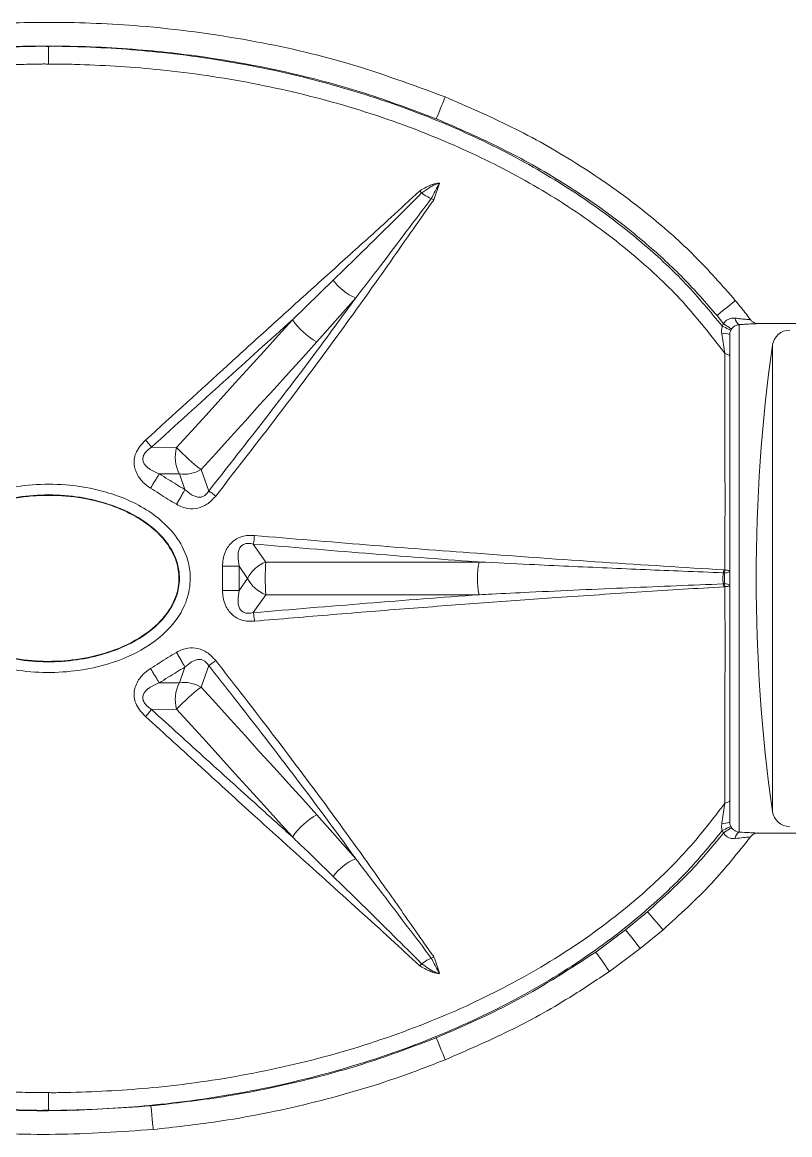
# Model space of a CAD drawing. Extents: x 36 to 784, y -97 to 961.
# Drawn here: x 248.4 to 313.2, y 769.4 to 863.3 of the extents above; entities that cross this region are included whole.
import ezdxf

# ---------------------------------------------------------------- set-up
doc = ezdxf.new("R2010")
doc.units = 0
doc.header["$LTSCALE"] = 23.1
doc.header["$MEASUREMENT"] = 0
doc.layers.get('0').update_dxf_attribs({"linetype": 'CONTINUOUS'})

# ---------------------------------------------------------------- blocks, each defined once
blk = doc.blocks.new('A$C09C61915')
at = {"color": 7, "linetype": 'Continuous', "lineweight": 15}
for p, q in [((99.95, 80.284), (99.47, 78.9)), ((98.434, 79.473), (98.441, 79.466)), ((99.244, 78.996), (99.246, 78.996)), ((87.535, 68.773), (90.975, 72.106)), ((92.872, 70.606), (89.597, 66.907)), ((123.925, 68.43), (123.364, 69.124)), ((124.029, 65.922), (123.767, 67.615)), ((123.807, 68.23), (123.925, 68.43)), ((124.581, 67.975), (124.522, 67.874)), ((125.238, 68.362), (125.238, 25.514)), ((131.738, 68.438), (126.749, 68.438)), ((124.438, 26.36), (124.438, 67.517)), ((75.621, 58.001), (77.752, 57.981)), ((77.99, 55.757), (76.295, 55.752)), ((78.446, 54.431), (77.99, 55.757)), ((79.812, 56.114), (80.458, 54.303)), ((84.226, 49.836), (85.271, 48.317)), ((83.732, 46.938), (83.023, 47.952)), ((85.271, 48.317), (103.276, 48.317)), ((123.884, 47.406), (123.883, 47.4)), ((123.883, 47.4), (123.98, 47.379)), ((123.934, 47.651), (124.037, 47.616)), ((123.98, 47.379), (124.037, 47.616)), ((83.023, 45.925), (83.732, 46.938)), ((123.98, 46.497), (123.883, 46.477)), ((123.883, 46.477), (123.884, 46.47)), ((124.037, 46.261), (123.934, 46.226)), ((124.037, 46.261), (123.98, 46.497)), ((85.271, 45.559), (84.226, 44.041)), ((103.276, 45.559), (85.271, 45.559)), ((77.99, 38.119), (78.446, 39.446)), ((80.458, 39.573), (79.812, 37.762)), ((76.295, 38.125), (77.99, 38.119)), ((77.752, 35.895), (75.621, 35.875)), ((123.767, 26.262), (124.029, 27.954)), ((89.597, 26.969), (92.872, 23.271)), ((123.925, 25.447), (123.807, 25.646)), ((124.522, 26.002), (124.581, 25.901)), ((126.744, 25.438), (131.738, 25.438)), ((115.653, 17.271), (117.503, 18.793)), ((113.128, 15.395), (115.653, 17.271)), ((118.807, 17.278), (116.889, 15.7)), ((116.889, 15.7), (114.276, 13.758)), ((99.246, 14.881), (99.244, 14.88)), ((66.938, 3.525), (66.938, 2.034))]:
    blk.add_line(p, q, dxfattribs=at)
at = {"color": 8, "linetype": 'Continuous', "lineweight": 15}
for p, q in [((128.044, 33.029), (128.044, 66.609)), ((128.044, 27.268), (128.044, 33.029))]:
    blk.add_line(p, q, dxfattribs=at)
at = {"color": 7, "linetype": 'Continuous', "lineweight": 15, "flags": 128}
for points in [[(66.938, 90.352), (66.938, 90.5), (66.938, 90.663), (66.938, 90.839), (66.938, 91.026), (66.938, 91.222), (66.938, 91.425), (66.938, 91.632), (66.938, 91.842)], [(99.669, 85.722), (99.818, 86.09), (99.962, 86.444), (100.093, 86.769), (100.208, 87.052), (100.301, 87.282), (100.369, 87.45), (100.41, 87.549), (100.42, 87.575)], [(123.364, 69.124), (123.671, 69.377), (123.966, 69.62), (124.236, 69.842), (124.472, 70.037), (124.664, 70.194), (124.804, 70.31), (124.886, 70.377), (124.908, 70.395)], [(77.752, 57.981), (78.996, 59.353), (80.236, 60.721), (81.47, 62.083), (82.699, 63.438), (83.921, 64.786), (85.135, 66.125), (86.34, 67.454), (87.535, 68.773)], [(123.807, 68.23), (123.943, 68.163), (124.073, 68.098), (124.194, 68.038), (124.301, 67.984), (124.39, 67.94), (124.458, 67.906), (124.503, 67.884), (124.522, 67.874)], [(123.925, 68.43), (124.048, 68.344), (124.167, 68.262), (124.278, 68.185), (124.376, 68.118), (124.457, 68.061), (124.52, 68.017), (124.562, 67.989), (124.581, 67.975)], [(89.597, 66.907), (88.402, 65.589), (87.197, 64.259), (85.982, 62.92), (84.76, 61.572), (83.531, 60.216), (82.296, 58.854), (81.056, 57.487), (79.812, 56.114)], [(124.029, 65.922), (124.118, 65.9), (124.198, 65.873), (124.269, 65.841), (124.328, 65.807), (124.376, 65.77), (124.41, 65.73), (124.431, 65.689), (124.438, 65.648)], [(123.98, 47.379), (124.078, 47.393), (124.168, 47.41), (124.247, 47.429), (124.314, 47.451), (124.367, 47.476), (124.406, 47.501), (124.43, 47.528), (124.438, 47.556)], [(123.98, 46.497), (124.078, 46.484), (124.168, 46.467), (124.247, 46.447), (124.314, 46.425), (124.367, 46.401), (124.406, 46.375), (124.43, 46.348), (124.438, 46.321)], [(79.812, 37.762), (81.056, 36.39), (82.296, 35.022), (83.531, 33.66), (84.76, 32.305), (85.982, 30.957), (87.197, 29.617), (88.402, 28.288), (89.597, 26.969)], [(87.535, 25.104), (86.34, 26.422), (85.135, 27.751), (83.921, 29.09), (82.699, 30.438), (81.47, 31.794), (80.236, 33.156), (78.996, 34.523), (77.752, 35.895)], [(124.029, 27.954), (124.118, 27.977), (124.198, 28.004), (124.269, 28.035), (124.328, 28.07), (124.376, 28.107), (124.41, 28.146), (124.431, 28.187), (124.438, 28.229)], [(123.807, 25.646), (123.943, 25.714), (124.073, 25.779), (124.194, 25.839), (124.301, 25.892), (124.39, 25.936), (124.458, 25.97), (124.503, 25.993), (124.522, 26.002)], [(123.925, 25.447), (124.048, 25.532), (124.167, 25.615), (124.278, 25.691), (124.376, 25.759), (124.457, 25.816), (124.52, 25.859), (124.562, 25.888), (124.581, 25.901)], [(117.503, 18.793), (117.762, 18.492), (118.011, 18.202), (118.24, 17.937), (118.439, 17.705), (118.601, 17.517), (118.719, 17.38), (118.788, 17.299), (118.807, 17.278)], [(115.653, 17.271), (115.898, 16.958), (116.134, 16.658), (116.351, 16.383), (116.54, 16.143), (116.694, 15.948), (116.805, 15.805), (116.871, 15.722), (116.889, 15.7)], [(113.128, 15.395), (113.356, 15.07), (113.575, 14.757), (113.777, 14.47), (113.952, 14.22), (114.095, 14.017), (114.199, 13.869), (114.26, 13.781), (114.276, 13.758)], [(99.669, 8.155), (99.818, 7.786), (99.962, 7.433), (100.093, 7.108), (100.208, 6.825), (100.301, 6.595), (100.369, 6.427), (100.41, 6.328), (100.42, 6.302)], [(75.586, 2.408), (75.623, 2.012), (75.658, 1.632), (75.691, 1.283), (75.72, 0.979), (75.743, 0.732), (75.76, 0.552), (75.77, 0.445), (75.772, 0.417)]]:
    blk.add_lwpolyline(points, dxfattribs=at)
at = {"color": 7, "linetype": 'Continuous', "lineweight": 15}
for centre, radius, start, end in [((94.561, 74.692), 4.422, 215.79078, 247.54229), ((92.173, 71.826), 5.553, 213.3612, 242.36099), ((125.523, 68.912), 0.619, 181.24571, 242.57569), ((123.913, 66.274), 1.349, 67.10218, 96.21077), ((129.53, 66.4), 1.5, 91, 171.98625), ((267.763, 46.938), 141.096, 171.98625, 188.01375), ((71.429, 55.104), 5.095, 34.65255, 43.35776), ((80.637, 57.165), 2.999, 164.20868, 208.00668), ((91.654, 71.253), 19.22, 223.67211, 231.96867), ((78.396, 58.516), 2.788, 261.62959, 300.53602), ((78.595, 50.97), 5.744, 348.61228, 355.82948), ((86.313, 45.606), 2.904, 111.01908, 152.70101), ((109.694, 46.938), 24.461, 176.76862, 183.23138), ((110.027, 46.938), 6.89, 168.45623, 191.54377), ((124.107, 41.874), 5.743, 86.69215, 90.69208), ((86.313, 48.27), 2.904, 207.29899, 248.98092), ((124.107, 52.003), 5.743, 269.30792, 273.30785), ((77.477, 44.413), 5.684, 301.62436, 308.96011), ((80.637, 36.711), 2.999, 151.99332, 195.79132), ((91.654, 22.623), 19.22, 128.03133, 136.32789), ((78.396, 35.361), 2.788, 59.46398, 98.37041), ((129.53, 27.477), 1.5, 188.01375, 269), ((92.173, 22.05), 5.553, 117.63901, 146.6388), ((123.913, 27.602), 1.349, 263.78923, 292.89782), ((125.523, 24.965), 0.619, 117.42431, 178.75429), ((94.561, 19.184), 4.422, 112.45759, 144.20934)]:
    blk.add_arc(centre, radius, start, end, dxfattribs=at)
for points, knots in [([(33.456, 87.575), (35.424, 88.32), (39.372, 89.815), (45.786, 91.548), (52.608, 92.878), (59.873, 93.703), (67.24, 93.967), (75.301, 93.629), (83.677, 92.514), (92.326, 90.56), (97.713, 88.573), (100.42, 87.575)], [0, 0, 0, 0, 0.092083, 0.184716, 0.2904, 0.396092, 0.504435, 0.612778, 0.748907, 0.873818, 1, 1, 1, 1]), ([(66.938, 2.034), (66.605, 2.032), (65.605, 2.025), (61.936, 2.135), (55.34, 2.638), (46.24, 4.251), (36.804, 7.044), (29.061, 10.44), (22.977, 13.974), (18.371, 17.241), (13.805, 21.23), (9.508, 26.084), (6.037, 31.556), (3.728, 37.137), (2.453, 42.613), (2.194, 48.237), (2.905, 53.722), (4.522, 58.896), (7.134, 64.269), (11.001, 69.686), (16.02, 74.758), (21.542, 79.003), (27.358, 82.512), (34.279, 85.793), (42.345, 88.602), (51.52, 90.678), (58.758, 91.54), (63.397, 91.783), (65.166, 91.835), (66.052, 91.848), (66.558, 91.848), (66.811, 91.844), (66.938, 91.842)], [0, 0, 0, 0, 0.005772, 0.017318, 0.063538, 0.120199, 0.177022, 0.233587, 0.266126, 0.298725, 0.331226, 0.370926, 0.410575, 0.442841, 0.475084, 0.507445, 0.539809, 0.570354, 0.600919, 0.642916, 0.684972, 0.724036, 0.763246, 0.802372, 0.856486, 0.910793, 0.964964, 0.98247, 0.991233, 0.995616, 0.997808, 1, 1, 1, 1]), ([(99.669, 85.722), (97.67, 86.477), (93.672, 87.986), (87.42, 89.646), (81.024, 90.878), (74.326, 91.661), (67.413, 91.962), (60.262, 91.724), (53.091, 90.932), (46.315, 89.619), (39.992, 87.912), (36.139, 86.453), (34.207, 85.722)], [0, 0, 0, 0, 0.095622, 0.191257, 0.289179, 0.387108, 0.492928, 0.598748, 0.707186, 0.815614, 0.907542, 1, 1, 1, 1]), ([(66.938, 91.842), (66.963, 91.843), (67.278, 91.848), (68.173, 91.849), (71.359, 91.766), (76.912, 91.386), (84.486, 90.241), (92.26, 88.34), (99.455, 85.824), (106.017, 82.778), (111.916, 79.29), (116.813, 75.575), (120.789, 71.867), (122.801, 69.442), (123.807, 68.23)], [0, 0, 0, 0, 0.0012, 0.014867, 0.042201, 0.151601, 0.277262, 0.403161, 0.528734, 0.636286, 0.744071, 0.851453, 0.925739, 1, 1, 1, 1]), ([(66.873, 90.353), (66.873, 90.353), (66.765, 90.353), (66.536, 90.357), (66.061, 90.348), (65.197, 90.332), (63.459, 90.288), (58.895, 90.07), (51.773, 89.254), (42.742, 87.251), (34.805, 84.528), (28, 81.344), (22.286, 77.94), (16.866, 73.823), (11.943, 68.91), (8.156, 63.671), (5.595, 58.477), (4.011, 53.485), (3.312, 48.191), (3.566, 42.763), (4.819, 37.48), (7.081, 32.088), (10.48, 26.8), (14.692, 22.1), (19.169, 18.235), (23.692, 15.066), (29.674, 11.635), (37.291, 8.338), (46.578, 5.636), (55.533, 4.089), (62.02, 3.623), (65.607, 3.531), (66.567, 3.524), (66.873, 3.524), (66.873, 3.524)], [0, 0, 0, 0, 0, 0.00192, 0.004059, 0.008426, 0.017248, 0.034896, 0.089458, 0.144157, 0.198663, 0.237906, 0.277233, 0.316412, 0.358314, 0.400156, 0.430426, 0.460675, 0.492645, 0.524609, 0.556512, 0.588439, 0.627896, 0.667405, 0.699959, 0.73261, 0.765203, 0.822141, 0.879338, 0.936373, 0.982965, 0.994567, 1, 1, 1, 1, 1]), ([(66.938, 90.352), (66.916, 90.352), (66.895, 90.352), (66.873, 90.353), (66.873, 90.353)], [0, 0, 0, 0, 0.999045, 1, 1, 1, 1]), ([(67.002, 90.353), (67.002, 90.353), (66.981, 90.352), (66.959, 90.352), (66.938, 90.352)], [0, 0, 0, 0, 0.000926, 1, 1, 1, 1]), ([(124.029, 65.922), (122.889, 67.394), (120.608, 70.337), (116.251, 74.416), (111.181, 78.219), (105.384, 81.602), (98.932, 84.557), (91.854, 86.996), (84.202, 88.83), (76.747, 89.929), (71.285, 90.269), (68.147, 90.348), (67.291, 90.353), (67.002, 90.353), (67.002, 90.353)], [0, 0, 0, 0, 0.086793, 0.173642, 0.277724, 0.382194, 0.486443, 0.608645, 0.731161, 0.853447, 0.960008, 0.986522, 0.999999, 1, 1, 1, 1]), ([(100.42, 87.575), (102.305, 86.76), (106.088, 85.124), (111.933, 81.826), (117.099, 78.155), (121.564, 74.203), (123.79, 71.668), (124.908, 70.395)], [0, 0, 0, 0, 0.203814, 0.409097, 0.665293, 0.831868, 1, 1, 1, 1]), ([(123.364, 69.124), (122.435, 70.191), (120.577, 72.325), (117.417, 75.226), (114.026, 77.909), (109.952, 80.642), (105.192, 83.335), (101.515, 84.924), (99.669, 85.722)], [0, 0, 0, 0, 0.145167, 0.290367, 0.439599, 0.588853, 0.793641, 1, 1, 1, 1]), ([(98.268, 79.654), (98.331, 79.69), (98.545, 79.813), (98.872, 79.983), (99.222, 80.136), (99.474, 80.225), (99.675, 80.275), (99.827, 80.298), (99.921, 80.287), (99.95, 80.284)], [0, 0, 0, 0, 0.122965, 0.420631, 0.623832, 0.763292, 0.859822, 0.957151, 1, 1, 1, 1]), ([(98.441, 79.466), (98.666, 79.629), (99.006, 79.875), (99.438, 80.12), (99.673, 80.222), (99.801, 80.262), (99.879, 80.277), (99.923, 80.283), (99.947, 80.284), (99.95, 80.284)], [0, 0, 0, 0, 0.490393, 0.738896, 0.865207, 0.929462, 0.962018, 0.994833, 1, 1, 1, 1]), ([(99.95, 80.284), (99.949, 80.282), (99.876, 80.186), (99.643, 79.76), (99.416, 79.325), (99.244, 78.996)], [0, 0, 0, 0, 0.005664, 0.249159, 1, 1, 1, 1]), ([(75.134, 58.602), (77.464, 60.732), (80.983, 63.949), (85.522, 68.073), (88.988, 71.205), (92.445, 74.318), (95.584, 77.154), (97.462, 78.903), (98.268, 79.654)], [0, 0, 0, 0, 0.280272, 0.423358, 0.566446, 0.723398, 0.881253, 1, 1, 1, 1]), ([(99.47, 78.9), (99.208, 78.531), (97.703, 76.409), (94.836, 72.268), (90.574, 66.342), (85.949, 60.177), (82.693, 55.993), (81.051, 53.883)], [0, 0, 0, 0, 0.050073, 0.287786, 0.529073, 0.762529, 1, 1, 1, 1]), ([(90.975, 72.106), (91.796, 72.908), (94.414, 75.464), (96.797, 77.841), (98.434, 79.473)], [0, 0, 0, 0, 0.313606, 1, 1, 1, 1]), ([(99.246, 78.996), (97.848, 77.144), (95.817, 74.452), (93.572, 71.52), (92.872, 70.606)], [0, 0, 0, 0, 0.6880875, 1, 1, 1, 1]), ([(98.434, 79.473), (98.392, 79.522), (98.342, 79.582), (98.285, 79.638), (98.272, 79.651), (98.268, 79.654)], [0, 0, 0, 0, 0.773979, 0.941647, 1, 1, 1, 1]), ([(99.244, 78.996), (99.041, 79.093), (98.76, 79.227), (98.51, 79.414), (98.441, 79.466)], [0, 0, 0, 0, 0.7231625, 1, 1, 1, 1]), ([(99.47, 78.9), (99.466, 78.902), (99.393, 78.94), (99.317, 78.968), (99.246, 78.996)], [0, 0, 0, 0, 0.05758, 1, 1, 1, 1]), ([(80.458, 54.303), (82.073, 56.357), (85.331, 60.5), (89.479, 65.957), (91.889, 69.259), (92.872, 70.606)], [0, 0, 0, 0, 0.367966, 0.742097, 1, 1, 1, 1]), ([(124.908, 70.395), (125.18, 70.059), (125.62, 69.518), (126.041, 68.962), (126.2, 68.751)], [0, 0, 0, 0, 0.620605, 1, 1, 1, 1]), ([(87.535, 68.773), (85.613, 67.043), (81.738, 63.556), (77.67, 59.862), (75.621, 58.001)], [0, 0, 0, 0, 0.496206, 1, 1, 1, 1]), ([(123.925, 68.43), (123.983, 68.516), (124.097, 68.685), (124.311, 68.813), (124.578, 68.907), (124.762, 68.902), (124.904, 68.898)], [0, 0, 0, 0, 0.256294, 0.506463, 0.618465, 1, 1, 1, 1]), ([(124.904, 68.898), (125.028, 68.884), (125.352, 68.847), (125.786, 68.805), (126.139, 68.772), (126.18, 68.758), (126.2, 68.751)], [0, 0, 0, 0, 0.179801, 0.471046, 0.738707, 1, 1, 1, 1]), ([(126.768, 68.439), (126.77, 68.439), (126.775, 68.438), (126.742, 68.44), (126.675, 68.45), (126.545, 68.483), (126.373, 68.573), (126.222, 68.7), (126.173, 68.806), (126.157, 68.839)], [0, 0, 0, 0, 0.062559, 0.173154, 0.269923, 0.402109, 0.633698, 0.886904, 1, 1, 1, 1]), ([(123.767, 67.615), (123.759, 67.679), (123.733, 67.884), (123.777, 68.089), (123.807, 68.23)], [0, 0, 0, 0, 0.311353, 1, 1, 1, 1]), ([(124.522, 67.874), (124.49, 67.792), (124.444, 67.676), (124.439, 67.553), (124.438, 67.517)], [0, 0, 0, 0, 0.7056481, 1, 1, 1, 1]), ([(125.238, 68.362), (125.15, 68.347), (125.001, 68.322), (124.824, 68.219), (124.69, 68.112), (124.627, 68.032), (124.581, 67.975)], [0, 0, 0, 0, 0.395817, 0.669103, 0.761892, 1, 1, 1, 1]), ([(124.037, 47.616), (124.037, 48.149), (124.038, 50.82), (124.039, 55.269), (124.035, 60.872), (124.031, 64.232), (124.029, 65.922)], [0, 0, 0, 0, 0.08496, 0.425554, 0.710968, 1, 1, 1, 1]), ([(75.543, 54.557), (75.333, 54.707), (74.953, 54.977), (74.545, 55.485), (74.285, 55.979), (74.158, 56.48), (74.152, 56.993), (74.297, 57.525), (74.617, 58.089), (74.949, 58.418), (75.134, 58.602)], [0, 0, 0, 0, 0.157366, 0.284895, 0.396166, 0.499285, 0.601301, 0.710566, 0.838254, 1, 1, 1, 1]), ([(76.295, 55.752), (75.993, 55.881), (75.583, 56.058), (75.161, 56.4), (74.991, 56.617), (74.914, 56.813), (74.889, 56.986), (74.908, 57.161), (74.995, 57.407), (75.225, 57.715), (75.479, 57.899), (75.621, 58.001)], [0, 0, 0, 0, 0.303319, 0.412426, 0.496847, 0.549471, 0.600203, 0.651876, 0.707173, 0.836433, 1, 1, 1, 1]), ([(76.295, 55.752), (76.249, 55.678), (76.155, 55.53), (75.97, 55.237), (75.764, 54.91), (75.616, 54.674), (75.543, 54.557)], [0, 0, 0, 0, 0.2471789, 0.4999978, 0.7528182, 1, 1, 1, 1]), ([(76.295, 55.752), (76.54, 55.598), (77.254, 55.151), (77.974, 54.716), (78.446, 54.431)], [0, 0, 0, 0, 0.344144, 1, 1, 1, 1]), ([(54.976, 46.938), (55.015, 47.429), (55.102, 48.536), (55.961, 50.361), (57.43, 51.921), (59.212, 53.093), (61.184, 53.989), (63.549, 54.64), (66.288, 54.94), (69.067, 54.834), (71.554, 54.344), (73.677, 53.582), (75.666, 52.518), (77.45, 50.996), (78.536, 49.165), (78.952, 47.44), (78.875, 45.753), (78.118, 43.816), (76.372, 41.791), (73.851, 40.301), (71.069, 39.4), (68.458, 38.992), (65.782, 38.963), (63.268, 39.306), (61, 39.962), (58.78, 40.983), (56.784, 42.486), (55.411, 44.467), (55.001, 45.992), (54.98, 46.785), (54.976, 46.938)], [0, 0, 0, 0, 0.023255, 0.052425, 0.093749, 0.123503, 0.153309, 0.196338, 0.239415, 0.283716, 0.327985, 0.359288, 0.390548, 0.434815, 0.468851, 0.489793, 0.518434, 0.547542, 0.587043, 0.643158, 0.684292, 0.725477, 0.768244, 0.810997, 0.84553, 0.880018, 0.926732, 0.962333, 0.992715, 1, 1, 1, 1]), ([(77.734, 53.188), (77.253, 53.484), (76.519, 53.934), (75.793, 54.398), (75.543, 54.557)], [0, 0, 0, 0, 0.655791, 1, 1, 1, 1]), ([(55.887, 46.938), (55.89, 46.813), (55.907, 46.157), (56.293, 44.76), (57.552, 43.052), (59.369, 41.72), (61.329, 40.813), (63.465, 40.193), (65.84, 39.863), (68.374, 39.891), (70.845, 40.281), (73.448, 41.129), (75.763, 42.499), (77.313, 44.306), (77.967, 45.952), (78.033, 47.353), (77.678, 48.799), (76.728, 50.394), (74.657, 52.168), (71.903, 53.349), (68.957, 53.937), (66.324, 54.038), (63.729, 53.751), (60.951, 52.979), (58.44, 51.647), (56.739, 49.833), (55.994, 48.267), (55.919, 47.342), (55.887, 46.938)], [0, 0, 0, 0, 0.006568, 0.034281, 0.074043, 0.115132, 0.15078, 0.186478, 0.231022, 0.275575, 0.318455, 0.361277, 0.418174, 0.456581, 0.483505, 0.50937, 0.528432, 0.560695, 0.604644, 0.668792, 0.714931, 0.761099, 0.80598, 0.85081, 0.911318, 0.951759, 0.978955, 1, 1, 1, 1]), ([(56.195, 45.439), (56.199, 45.413), (56.294, 44.863), (57.126, 43.67), (58.551, 42.282), (60.396, 41.252), (62.424, 40.485), (64.827, 39.987), (67.562, 39.872), (70.297, 40.185), (73.027, 40.99), (75.402, 42.294), (77.059, 43.982), (77.896, 45.729), (78.026, 47.413), (77.518, 49.113), (76.243, 50.876), (74.272, 52.273), (72.005, 53.219), (69.631, 53.798), (66.982, 54.023), (64.342, 53.812), (61.994, 53.254), (59.77, 52.367), (57.89, 51.019), (56.708, 49.793), (56.484, 49.124), (56.476, 49.1)], [0, 0, 0, 0, 0.001489, 0.03136, 0.078077, 0.113484, 0.148956, 0.199732, 0.250546, 0.302174, 0.353723, 0.409626, 0.452557, 0.484489, 0.51661, 0.544971, 0.582468, 0.636778, 0.678368, 0.72002, 0.773549, 0.827079, 0.868034, 0.908934, 0.96034, 0.998594, 1, 1, 1, 1]), ([(78.446, 54.431), (78.404, 54.353), (78.319, 54.197), (78.145, 53.891), (77.949, 53.551), (77.805, 53.308), (77.734, 53.188)], [0, 0, 0, 0, 0.2471127, 0.4999989, 0.7528865, 1, 1, 1, 1]), ([(81.051, 53.883), (80.821, 53.628), (80.403, 53.165), (79.547, 52.826), (78.822, 52.792), (78.207, 52.933), (77.9, 53.098), (77.734, 53.188)], [0, 0, 0, 0, 0.274182, 0.498284, 0.72174, 0.848937, 1, 1, 1, 1]), ([(80.458, 54.303), (80.396, 54.21), (80.281, 54.037), (80.03, 53.852), (79.743, 53.771), (79.384, 53.805), (78.934, 54.024), (78.63, 54.278), (78.446, 54.431)], [0, 0, 0, 0, 0.1408656, 0.2625934, 0.3770489, 0.4982918, 0.6978247, 1, 1, 1, 1]), ([(80.458, 54.303), (80.501, 54.277), (80.588, 54.224), (80.738, 54.121), (80.895, 54.006), (81, 53.924), (81.051, 53.883)], [0, 0, 0, 0, 0.247483, 0.5, 0.752507, 1, 1, 1, 1]), ([(81.612, 47.955), (81.653, 48.352), (81.726, 49.068), (82.216, 49.814), (82.698, 50.22), (83.143, 50.442), (83.697, 50.577), (84.101, 50.561), (84.324, 50.553)], [0, 0, 0, 0, 0.275012, 0.496061, 0.603044, 0.715678, 0.843367, 1, 1, 1, 1]), ([(83.023, 47.952), (82.978, 48.237), (82.905, 48.705), (82.956, 49.249), (83.091, 49.519), (83.192, 49.649), (83.316, 49.752), (83.517, 49.855), (83.834, 49.909), (84.087, 49.862), (84.226, 49.836)], [0, 0, 0, 0, 0.308953, 0.505386, 0.563751, 0.618723, 0.672588, 0.727766, 0.850199, 1, 1, 1, 1]), ([(103.276, 48.317), (103.169, 48.325), (100.025, 48.558), (93.731, 49.044), (87.403, 49.571), (84.226, 49.836)], [0, 0, 0, 0, 0.017174, 0.506697, 1, 1, 1, 1]), ([(84.324, 50.553), (87.483, 50.286), (93.824, 49.752), (103.66, 48.998), (113.836, 48.277), (120.556, 47.86), (123.934, 47.651)], [0, 0, 0, 0, 0.228149, 0.458071, 0.72757, 1, 1, 1, 1]), ([(83.023, 47.952), (82.937, 47.952), (82.761, 47.953), (82.415, 47.954), (82.028, 47.954), (81.75, 47.955), (81.612, 47.955)], [0, 0, 0, 0, 0.247183, 0.499998, 0.752818, 1, 1, 1, 1]), ([(103.276, 48.317), (104.701, 48.248), (108.365, 48.071), (114.134, 47.81), (119.563, 47.578), (122.758, 47.451), (123.884, 47.406)], [0, 0, 0, 0, 0.199439, 0.513061, 0.828221, 1, 1, 1, 1]), ([(123.883, 46.477), (123.875, 46.561), (123.847, 46.865), (123.868, 47.176), (123.883, 47.4)], [0, 0, 0, 0, 0.2766883, 1, 1, 1, 1]), ([(123.934, 47.651), (123.933, 47.646), (123.921, 47.564), (123.902, 47.483), (123.884, 47.406)], [0, 0, 0, 0, 0.053475, 1, 1, 1, 1]), ([(123.98, 46.497), (123.986, 46.7), (123.994, 46.997), (123.984, 47.287), (123.98, 47.379)], [0, 0, 0, 0, 0.683169, 1, 1, 1, 1]), ([(123.934, 46.226), (121.645, 46.085), (117.055, 45.804), (110.244, 45.344), (103.67, 44.873), (97.345, 44.397), (90.896, 43.881), (86.515, 43.51), (84.324, 43.324)], [0, 0, 0, 0, 0.185593, 0.372143, 0.527972, 0.683803, 0.841902, 1, 1, 1, 1]), ([(123.884, 46.47), (121.249, 46.364), (115.957, 46.15), (109.332, 45.85), (105.062, 45.646), (103.633, 45.577), (103.276, 45.559)], [0, 0, 0, 0, 0.398728, 0.800528, 0.950164, 1, 1, 1, 1]), ([(123.884, 46.47), (123.902, 46.394), (123.921, 46.312), (123.933, 46.23), (123.934, 46.226)], [0, 0, 0, 0, 0.946525, 1, 1, 1, 1]), ([(124.029, 27.954), (124.03, 28.447), (124.033, 30.912), (124.037, 35.18), (124.039, 40.836), (124.038, 44.444), (124.037, 46.261)], [0, 0, 0, 0, 0.084959, 0.425456, 0.710773, 1, 1, 1, 1]), ([(83.023, 45.925), (82.937, 45.925), (82.761, 45.924), (82.415, 45.923), (82.028, 45.922), (81.75, 45.922), (81.612, 45.921)], [0, 0, 0, 0, 0.247183, 0.499998, 0.752818, 1, 1, 1, 1]), ([(84.324, 43.324), (84.101, 43.315), (83.697, 43.3), (83.143, 43.434), (82.698, 43.656), (82.216, 44.062), (81.726, 44.809), (81.653, 45.525), (81.612, 45.921)], [0, 0, 0, 0, 0.156633, 0.284322, 0.396956, 0.503939, 0.724988, 1, 1, 1, 1]), ([(84.226, 44.041), (84.087, 44.015), (83.834, 43.968), (83.516, 44.021), (83.316, 44.125), (83.192, 44.228), (83.091, 44.357), (82.956, 44.628), (82.905, 45.172), (82.978, 45.639), (83.023, 45.925)], [0, 0, 0, 0, 0.149819, 0.272256, 0.327433, 0.381294, 0.436262, 0.494622, 0.691087, 1, 1, 1, 1]), ([(84.226, 44.041), (87.436, 44.309), (93.882, 44.848), (100.136, 45.322), (103.276, 45.559)], [0, 0, 0, 0, 0.497998, 1, 1, 1, 1]), ([(84.226, 44.041), (84.236, 43.991), (84.256, 43.891), (84.283, 43.712), (84.307, 43.521), (84.318, 43.389), (84.324, 43.324)], [0, 0, 0, 0, 0.247547, 0.500003, 0.752462, 1, 1, 1, 1]), ([(75.543, 39.319), (75.793, 39.479), (76.519, 39.942), (77.253, 40.393), (77.734, 40.689)], [0, 0, 0, 0, 0.344209, 1, 1, 1, 1]), ([(77.734, 40.689), (77.9, 40.778), (78.207, 40.944), (78.822, 41.084), (79.547, 41.05), (80.403, 40.712), (80.821, 40.248), (81.051, 39.993)], [0, 0, 0, 0, 0.1510633, 0.2782599, 0.501716, 0.7258182, 1, 1, 1, 1]), ([(78.446, 39.446), (78.404, 39.523), (78.319, 39.68), (78.145, 39.986), (77.949, 40.325), (77.805, 40.568), (77.734, 40.689)], [0, 0, 0, 0, 0.2471127, 0.4999989, 0.7528865, 1, 1, 1, 1]), ([(78.446, 39.446), (77.974, 39.161), (77.254, 38.726), (76.54, 38.279), (76.295, 38.125)], [0, 0, 0, 0, 0.655856, 1, 1, 1, 1]), ([(78.446, 39.446), (78.63, 39.599), (78.934, 39.852), (79.384, 40.072), (79.743, 40.105), (80.03, 40.024), (80.281, 39.84), (80.396, 39.666), (80.458, 39.573)], [0, 0, 0, 0, 0.302212, 0.501714, 0.622965, 0.737426, 0.85915, 1, 1, 1, 1]), ([(92.872, 23.271), (92.812, 23.353), (91.228, 25.541), (87.908, 30.019), (83.709, 35.451), (81.167, 38.675), (80.458, 39.573)], [0, 0, 0, 0, 0.015997, 0.423251, 0.839244, 1, 1, 1, 1]), ([(81.051, 39.993), (81.759, 39.087), (84.28, 35.857), (88.466, 30.371), (92.735, 24.557), (96.074, 19.815), (98.094, 16.916), (99.208, 15.346), (99.47, 14.977)], [0, 0, 0, 0, 0.101963, 0.363142, 0.624297, 0.787092, 0.949929, 1, 1, 1, 1]), ([(75.134, 35.274), (74.949, 35.458), (74.617, 35.787), (74.297, 36.352), (74.152, 36.884), (74.158, 37.397), (74.285, 37.898), (74.545, 38.392), (74.953, 38.9), (75.333, 39.17), (75.543, 39.319)], [0, 0, 0, 0, 0.161746, 0.289434, 0.398699, 0.500715, 0.603834, 0.715105, 0.842634, 1, 1, 1, 1]), ([(76.295, 38.125), (76.249, 38.198), (76.155, 38.347), (75.97, 38.64), (75.764, 38.967), (75.616, 39.203), (75.543, 39.319)], [0, 0, 0, 0, 0.2471789, 0.4999978, 0.7528182, 1, 1, 1, 1]), ([(75.621, 35.875), (75.479, 35.978), (75.225, 36.162), (74.995, 36.47), (74.908, 36.716), (74.889, 36.891), (74.914, 37.063), (74.991, 37.26), (75.161, 37.476), (75.583, 37.819), (75.993, 37.995), (76.295, 38.125)], [0, 0, 0, 0, 0.163587, 0.292853, 0.348147, 0.399816, 0.450543, 0.503162, 0.587604, 0.696719, 1, 1, 1, 1]), ([(75.621, 35.875), (75.59, 35.831), (75.528, 35.741), (75.408, 35.588), (75.275, 35.429), (75.181, 35.326), (75.134, 35.274)], [0, 0, 0, 0, 0.247215, 0.500003, 0.752789, 1, 1, 1, 1]), ([(75.621, 35.875), (77.18, 34.46), (80.314, 31.617), (84.28, 28.027), (86.653, 25.896), (87.535, 25.104)], [0, 0, 0, 0, 0.383727, 0.770822, 1, 1, 1, 1]), ([(98.268, 14.222), (97.462, 14.973), (94.955, 17.308), (90.365, 21.427), (84.956, 26.311), (79.845, 30.97), (76.709, 33.835), (75.134, 35.274)], [0, 0, 0, 0, 0.118758, 0.369098, 0.623184, 0.81075, 1, 1, 1, 1]), ([(67.002, 3.524), (67.002, 3.524), (67.043, 3.524), (67.364, 3.516), (67.972, 3.532), (70.851, 3.586), (76.138, 3.883), (83.773, 4.957), (91.646, 6.814), (99.012, 9.339), (105.804, 12.475), (111.963, 16.16), (117.017, 20.117), (121.054, 24.075), (123.037, 26.661), (124.029, 27.954)], [0, 0, 0, 0, 0.000001, 0.00191, 0.014985, 0.028393, 0.13636, 0.262039, 0.387967, 0.513555, 0.625006, 0.736728, 0.847951, 0.923993, 1, 1, 1, 1]), ([(124.438, 26.36), (124.445, 26.273), (124.456, 26.149), (124.507, 26.036), (124.522, 26.002)], [0, 0, 0, 0, 0.703874, 1, 1, 1, 1]), ([(123.807, 25.646), (122.958, 24.613), (121.259, 22.546), (117.599, 18.973), (112.714, 15.106), (106.446, 11.307), (99.538, 8.073), (92.049, 5.468), (84.051, 3.544), (76.293, 2.422), (70.918, 2.088), (67.983, 2.029), (67.341, 2.027), (66.993, 2.033), (66.938, 2.034)], [0, 0, 0, 0, 0.063082, 0.126178, 0.240956, 0.356251, 0.471262, 0.600312, 0.729715, 0.858863, 0.969716, 0.983563, 0.997411, 1, 1, 1, 1]), ([(117.503, 18.793), (118.851, 20.012), (121.143, 22.086), (123.113, 24.466), (123.925, 25.447)], [0, 0, 0, 0, 0.588039, 1, 1, 1, 1]), ([(123.807, 25.646), (123.791, 25.702), (123.735, 25.903), (123.754, 26.111), (123.767, 26.262)], [0, 0, 0, 0, 0.278353, 1, 1, 1, 1]), ([(124.904, 24.978), (124.883, 24.976), (124.739, 24.962), (124.499, 24.983), (124.272, 25.086), (124.102, 25.209), (124, 25.317), (123.939, 25.422), (123.925, 25.447)], [0, 0, 0, 0, 0.059015, 0.394043, 0.636905, 0.696419, 0.928625, 1, 1, 1, 1]), ([(124.581, 25.901), (124.629, 25.841), (124.683, 25.773), (124.813, 25.664), (124.973, 25.569), (125.135, 25.525), (125.225, 25.516), (125.238, 25.514)], [0, 0, 0, 0, 0.2507527, 0.2841743, 0.5908555, 0.9394245, 1, 1, 1, 1]), ([(126.21, 25.123), (126.232, 25.155), (126.291, 25.24), (126.422, 25.332), (126.563, 25.398), (126.674, 25.427), (126.737, 25.436), (126.768, 25.438), (126.773, 25.438), (126.776, 25.438)], [0, 0, 0, 0, 0.138175, 0.369338, 0.562887, 0.712222, 0.816706, 0.912242, 1, 1, 1, 1]), ([(90.975, 21.77), (90.933, 21.811), (90.149, 22.576), (89.009, 23.683), (87.886, 24.766), (87.535, 25.104)], [0, 0, 0, 0, 0.03711, 0.699328, 1, 1, 1, 1]), ([(126.2, 25.125), (125.131, 23.784), (122.883, 20.964), (120.209, 18.546), (118.807, 17.278)], [0, 0, 0, 0, 0.475864, 1, 1, 1, 1]), ([(126.2, 25.125), (126.2, 25.124), (126.197, 25.117), (126.068, 25.098), (125.784, 25.071), (125.396, 25.033), (125.144, 25.005), (124.904, 24.978)], [0, 0, 0, 0, 0.053283, 0.3107, 0.631662, 0.648216, 1, 1, 1, 1]), ([(92.872, 23.271), (93.634, 22.276), (95.876, 19.345), (97.906, 16.657), (99.246, 14.881)], [0, 0, 0, 0, 0.339628, 1, 1, 1, 1]), ([(98.434, 14.404), (96.866, 15.968), (94.485, 18.343), (91.868, 20.898), (90.975, 21.77)], [0, 0, 0, 0, 0.658498, 1, 1, 1, 1]), ([(99.669, 8.155), (102, 9.165), (106.691, 11.198), (110.973, 13.99), (113.128, 15.395)], [0, 0, 0, 0, 0.4969441, 1, 1, 1, 1]), ([(98.268, 14.222), (98.272, 14.226), (98.297, 14.25), (98.354, 14.308), (98.404, 14.368), (98.434, 14.404)], [0, 0, 0, 0, 0.058318, 0.437834, 1, 1, 1, 1]), ([(99.95, 13.593), (99.949, 13.593), (99.92, 13.587), (99.825, 13.581), (99.675, 13.601), (99.475, 13.652), (99.222, 13.74), (98.872, 13.894), (98.545, 14.064), (98.331, 14.186), (98.268, 14.222)], [0, 0, 0, 0, 0.002121, 0.042827, 0.140145, 0.236652, 0.376083, 0.579241, 0.87684, 1, 1, 1, 1]), ([(98.441, 14.411), (98.44, 14.41), (98.437, 14.408), (98.435, 14.405), (98.434, 14.404)], [0, 0, 0, 0, 0.3611686, 1, 1, 1, 1]), ([(98.441, 14.411), (98.627, 14.543), (98.885, 14.725), (99.166, 14.847), (99.244, 14.88)], [0, 0, 0, 0, 0.72303, 1, 1, 1, 1]), ([(99.95, 13.593), (99.947, 13.593), (99.924, 13.594), (99.883, 13.599), (99.81, 13.613), (99.69, 13.648), (99.187, 13.862), (98.787, 14.156), (98.441, 14.411)], [0, 0, 0, 0, 0.00517, 0.035727, 0.066068, 0.125987, 0.243789, 1, 1, 1, 1]), ([(99.244, 14.88), (99.416, 14.551), (99.643, 14.116), (99.876, 13.691), (99.949, 13.595), (99.95, 13.593)], [0, 0, 0, 0, 0.751411, 0.994336, 1, 1, 1, 1]), ([(99.246, 14.881), (99.317, 14.908), (99.393, 14.937), (99.466, 14.975), (99.47, 14.977)], [0, 0, 0, 0, 0.94242, 1, 1, 1, 1]), ([(99.47, 14.977), (99.471, 14.973), (99.644, 14.512), (99.798, 14.051), (99.95, 13.593)], [0, 0, 0, 0, 0.0077247, 1, 1, 1, 1]), ([(114.276, 13.758), (113.169, 13.014), (110.439, 11.181), (105.827, 8.638), (102.226, 7.082), (100.42, 6.302)], [0, 0, 0, 0, 0.253865, 0.625656, 1, 1, 1, 1]), ([(34.207, 8.155), (36.206, 7.4), (40.204, 5.891), (46.456, 4.231), (52.852, 2.997), (59.877, 2.184), (67.479, 1.855), (72.876, 2.223), (75.586, 2.408)], [0, 0, 0, 0, 0.15197, 0.30396, 0.459586, 0.615222, 0.806873, 1, 1, 1, 1]), ([(75.586, 2.408), (77.623, 2.637), (81.696, 3.097), (87.768, 4.323), (93.797, 5.933), (97.712, 7.414), (99.669, 8.155)], [0, 0, 0, 0, 0.24742, 0.494827, 0.747428, 1, 1, 1, 1]), ([(75.772, 0.417), (73.026, 0.23), (67.512, -0.147), (59.441, 0.195), (51.056, 1.223), (42.371, 3.046), (36.44, 5.212), (33.456, 6.302)], [0, 0, 0, 0, 0.191463, 0.3844, 0.561004, 0.779182, 1, 1, 1, 1]), ([(100.42, 6.302), (99.176, 5.82), (95.443, 4.372), (88.996, 2.514), (81.985, 1.103), (77.54, 0.613), (75.772, 0.417)], [0, 0, 0, 0, 0.157386, 0.472423, 0.790228, 1, 1, 1, 1]), ([(66.873, 3.524), (66.873, 3.524), (66.895, 3.525), (66.916, 3.525), (66.938, 3.525)], [0, 0, 0, 0, 0.000955, 1, 1, 1, 1]), ([(66.938, 3.525), (66.959, 3.525), (66.981, 3.525), (67.002, 3.524), (67.002, 3.524)], [0, 0, 0, 0, 0.999074, 1, 1, 1, 1])]:
    blk.add_open_spline(points, degree=3, knots=knots, dxfattribs=at)
at = {"color": 8, "linetype": 'Continuous', "lineweight": 15}
for points, knots in [([(126.749, 68.435), (126.738, 68.436), (126.694, 68.44), (126.326, 68.417), (125.798, 68.387), (125.391, 68.369), (125.238, 68.362)], [0, 0, 0, 0, 0.098964, 0.433118, 0.786755, 1, 1, 1, 1]), ([(125.238, 25.514), (125.53, 25.501), (126.113, 25.473), (126.633, 25.439), (126.72, 25.441), (126.744, 25.442)], [0, 0, 0, 0, 0.421569, 0.840076, 1, 1, 1, 1])]:
    blk.add_open_spline(points, degree=3, knots=knots, dxfattribs=at)
at = {"color": 7, "linetype": 'Continuous', "lineweight": 15}
for points in [[(81.612, 45.921), (81.612, 46.26), (81.611, 46.938), (81.612, 47.616), (81.612, 47.955)], [(83.023, 47.952), (83.023, 47.614), (83.022, 46.938), (83.023, 46.263), (83.023, 45.925)]]:
    blk.add_open_spline(points, degree=3, dxfattribs=at)

msp = doc.modelspace()

# ---------------------------------------------------------------- block references
msp.add_blockref('A$C09C61915', (183.667, 769.425))

doc.saveas('drawing.dxf')
